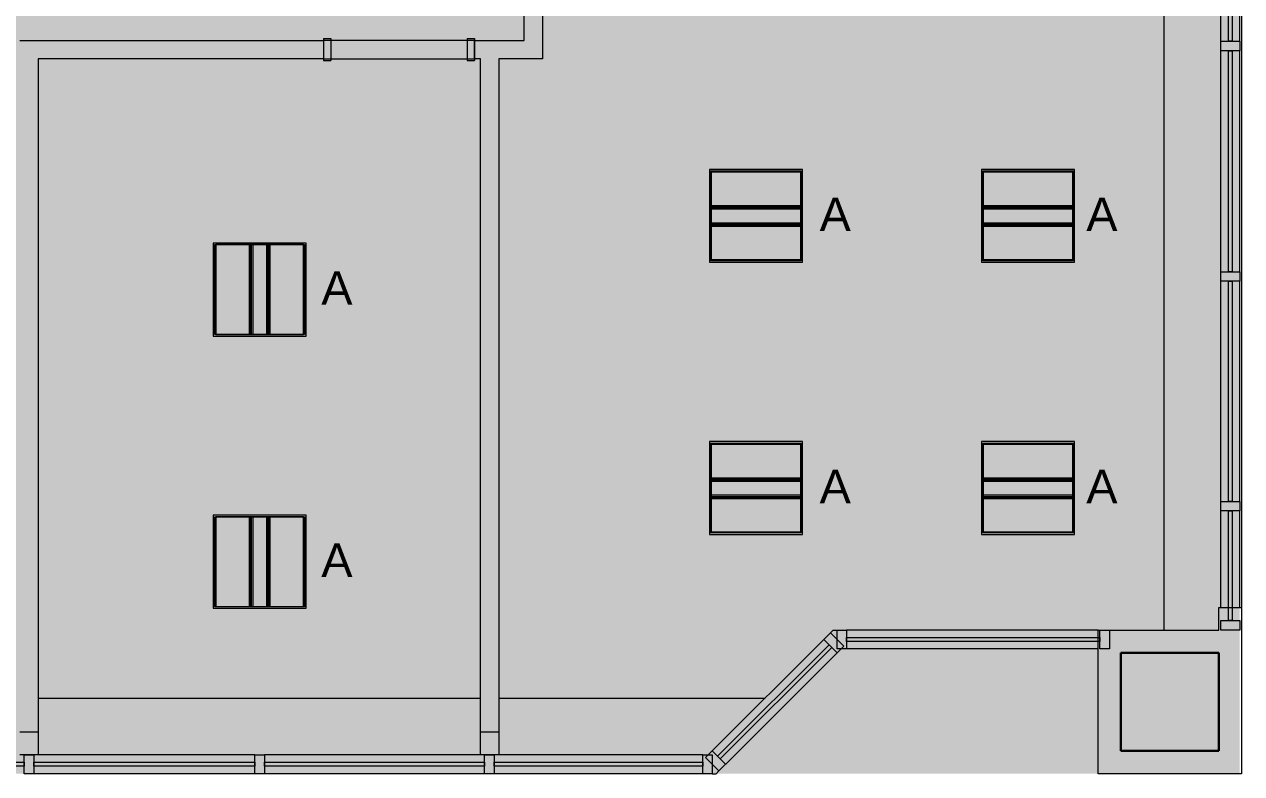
# Model space of a CAD drawing. Header units: inches. Extents: x -1196 to 1003, y -7097 to -4899.
# Drawn here: x 680.9 to 1002.9, y -7097.3 to -6899 of the extents above; entities that cross this region are included whole.
import ezdxf

# ---------------------------------------------------------------- set-up
doc = ezdxf.new("R2010")
doc.units = ezdxf.units.IN
doc.header["$MEASUREMENT"] = 0
for name, color, linetype, lineweight in [('A-CLNG', 13, 'Continuous', 13), ('A-DETL-GENF', 92, 'Continuous', 9), ('A-DOOR', 31, 'Continuous', 13), ('A-DOOR-FRAM', 31, 'Continuous', 20), ('A-FLOR', 192, 'Continuous', 13), ('A-GLAZ-CURT', 52, 'Continuous', 9), ('A-GLAZ-CWMG', 51, 'Continuous', 9), ('A-WALL', 113, 'Continuous', 9), ('E-LITE-EQPM', 33, 'Continuous', 9), ('E-LITE-EQPM-IDEN', 33, 'Continuous', 9), ('I-WALL', 2, 'Continuous', 9), ('S-COLS', 52, 'Continuous', 9)]:
    doc.layers.add(name, color=color, linetype=linetype, lineweight=lineweight)
doc.styles.add('Arial', font='arial.ttf', dxfattribs={"height": 8.851796})

# ---------------------------------------------------------------- blocks, each defined once
blk = doc.blocks.new('System Panel - Glazed-5276076-FIRST FLOOR RCP')
at = {"layer": 'A-GLAZ-CURT', "lineweight": 13}
for p, q in [((-33.52, -0.5), (-33.52, 0.5)), ((-33.52, 0.5), (33.52, 0.5)), ((33.52, 0.5), (33.52, -0.5)), ((33.52, -0.5), (-33.52, -0.5))]:
    blk.add_line(p, q, dxfattribs=at)
blk = doc.blocks.new('System Panel - Glazed-5269469-FIRST FLOOR RCP')
at = {"layer": 'A-GLAZ-CURT', "lineweight": 13}
for p, q in [((-20.83, -0.5), (-20.83, 0.5)), ((-20.83, 0.5), (20.83, 0.5)), ((20.83, 0.5), (20.83, -0.5)), ((20.83, -0.5), (-20.83, -0.5))]:
    blk.add_line(p, q, dxfattribs=at)
blk = doc.blocks.new('System Panel - Glazed-5274680-FIRST FLOOR RCP')
at = {"layer": 'A-GLAZ-CURT', "lineweight": 13}
for p, q in [((-27.625, -0.5), (-27.625, 0.5)), ((-27.625, 0.5), (27.625, 0.5)), ((27.625, 0.5), (27.625, -0.5)), ((27.625, -0.5), (-27.625, -0.5))]:
    blk.add_line(p, q, dxfattribs=at)
blk = doc.blocks.new('System Panel - Glazed-5273675-FIRST FLOOR RCP')
at = {"layer": 'A-GLAZ-CURT', "lineweight": 13}
for p, q in [((-14.5, -0.5), (-14.5, 0.5)), ((-14.5, 0.5), (14.5, 0.5)), ((14.5, 0.5), (14.5, -0.5)), ((14.5, -0.5), (-14.5, -0.5))]:
    blk.add_line(p, q, dxfattribs=at)
blk = doc.blocks.new('Rectangular Mullion - 2_5_ x 5_ rectangular-5269406-FIRST FLOOR RCP')
at = {"layer": 'A-GLAZ-CWMG', "lineweight": 20}
for p, q in [((-2.5, 2.5), (0, 2.5)), ((-2.5, -2.5), (-2.5, 2.5)), ((0, 2.5), (0, -2.5)), ((0, -2.5), (-2.5, -2.5))]:
    blk.add_line(p, q, dxfattribs=at)
blk = doc.blocks.new('Rectangular Mullion - 2_5_ x 5_ rectangular-4881012-FIRST FLOOR RCP')
at = {"layer": 'A-GLAZ-CWMG'}
for p, q in [((-91.56, -4901.78), (-62.1, -4931.24)), ((-95.1, -4905.31), (-65.63, -4934.78))]:
    blk.add_line(p, q, dxfattribs=at)
blk = doc.blocks.new('Rectangular Mullion - 2_5_ x 5_ rectangular-5269405-FIRST FLOOR RCP')
at = {"layer": 'A-GLAZ-CWMG', "lineweight": 20}
for p, q in [((0, 2.5), (-2.5, 2.5)), ((-2.5, 2.5), (-2.5, -2.5)), ((0, -2.5), (0, 2.5)), ((-2.5, -2.5), (0, -2.5))]:
    blk.add_line(p, q, dxfattribs=at)
blk = doc.blocks.new('Rectangular Mullion - 2_5_ x 5_ rectangular-5276074-FIRST FLOOR RCP')
at = {"layer": 'A-GLAZ-CWMG'}
for p, q in [((964.94, -7059.28), (898.4, -7059.28)), ((964.94, -7064.28), (898.4, -7064.28))]:
    blk.add_line(p, q, dxfattribs=at)
blk = doc.blocks.new('Concrete-Rectangular-Column - 26 x26-4883016-FIRST FLOOR RCP')
at = {"layer": 'S-COLS', "lineweight": 30}
for p, q in [((-13, 13), (13, 13)), ((-13, -13), (-13, 13)), ((13, 13), (13, -13)), ((13, -13), (-13, -13))]:
    blk.add_line(p, q, dxfattribs=at)
blk = doc.blocks.new('Rectangular Mullion - 2_5_ x 5_ rectangular-V32-FIRST FLOOR RCP')
at = {"layer": 'A-GLAZ-CWMG'}
for p, q in [((439.92, -5859.78), (381.67, -5859.78)), ((439.92, -5864.78), (381.67, -5864.78))]:
    blk.add_line(p, q, dxfattribs=at)
blk = doc.blocks.new('System Panel - Glazed-5271095-FIRST FLOOR RCP')
at = {"layer": 'A-GLAZ-CURT', "lineweight": 13}
for p, q in [((-29.125, -0.5), (-29.125, 0.5)), ((-29.125, 0.5), (29.125, 0.5)), ((29.125, 0.5), (29.125, -0.5)), ((29.125, -0.5), (-29.125, -0.5))]:
    blk.add_line(p, q, dxfattribs=at)
blk = doc.blocks.new('Rectangular Mullion - 2_5_ x 5_ rectangular-V21-FIRST FLOOR RCP')
at = {"layer": 'A-GLAZ-CWMG'}
for p, q in [((37.44, -5031.53), (37.44, -4973.03)), ((42.44, -5031.53), (42.44, -4973.03))]:
    blk.add_line(p, q, dxfattribs=at)
blk = doc.blocks.new('System Panel - Glazed-5271094-FIRST FLOOR RCP')
at = {"layer": 'A-GLAZ-CURT', "lineweight": 13}
for p, q in [((-29.25, -0.5), (-29.25, 0.5)), ((-29.25, 0.5), (29.25, 0.5)), ((29.25, 0.5), (29.25, -0.5)), ((29.25, -0.5), (-29.25, -0.5))]:
    blk.add_line(p, q, dxfattribs=at)
blk = doc.blocks.new('Rectangular Mullion - 2_5_ x 5_ rectangular-4899152-FIRST FLOOR RCP')
at = {"layer": 'A-GLAZ-CWMG'}
for p, q in [((997.44, -7053.28), (997.44, -7027.78)), ((1002.44, -7053.28), (1002.44, -7027.78))]:
    blk.add_line(p, q, dxfattribs=at)
blk = doc.blocks.new('Rectangular Mullion - 2_5_ x 5_ rectangular-4899170-FIRST FLOOR RCP')
at = {"layer": 'A-GLAZ-CWMG'}
for p, q in [((860.4, -7092.28), (806.45, -7092.28)), ((860.4, -7097.28), (805.15, -7097.28))]:
    blk.add_line(p, q, dxfattribs=at)
blk = doc.blocks.new('Rectangular Mullion - 2_5_ x 5_ rectangular-V44-FIRST FLOOR RCP')
at = {"layer": 'A-GLAZ-CWMG'}
for p, q in [((801.57, -7092.28), (744.4, -7092.28)), ((802.65, -7097.28), (744.4, -7097.28))]:
    blk.add_line(p, q, dxfattribs=at)
blk = doc.blocks.new('Rectangular Mullion - 2_5_ x 5_ rectangular-V45-FIRST FLOOR RCP')
at = {"layer": 'A-GLAZ-CWMG'}
for p, q in [((741.9, -7092.28), (684.59, -7092.28)), ((741.9, -7097.28), (683.4, -7097.28))]:
    blk.add_line(p, q, dxfattribs=at)
blk = doc.blocks.new('Rectangular Mullion - 2_5_ x 5_ rectangular-5269403-FIRST FLOOR RCP')
at = {"layer": 'A-GLAZ-CWMG', "lineweight": 20}
for p, q in [((1.25, 2.5), (-1.25, 2.5)), ((-1.25, 2.5), (-1.25, -2.5)), ((1.25, -2.5), (1.25, 2.5)), ((-1.25, -2.5), (1.25, -2.5))]:
    blk.add_line(p, q, dxfattribs=at)
blk = doc.blocks.new('Single Flush - OTJ_SOLIDFLUSH_ALUM_D2-5395510-FIRST FLOOR RCP')
at = {"layer": 'A-DOOR-FRAM'}
for p, q in [((-20, 2.875), (-20, -2.875)), ((-20, 2.875), (-18, 2.875)), ((-18, 2.875), (-18, -2.875)), ((18.000004, 2.875), (18.000004, -2.875)), ((18.000004, 2.875), (20.000004, 2.875)), ((20.000004, 2.875), (20.000004, -2.875)), ((-20, -2.875), (-18, -2.875)), ((18.000004, -2.875), (20.000004, -2.875))]:
    blk.add_line(p, q, dxfattribs=at)
blk = doc.blocks.new('L-Recessed-Axis-Plano - 2 X 2-4550865-FIRST FLOOR RCP')
at = {"layer": 'E-LITE-EQPM'}
for p, q in [((11.91, 11.87), (-11.91, 11.87)), ((-11.91, 11.87), (-11.91, -11.88)), ((-11.88, -11.56), (-11.88, 11.56)), ((-11.88, 11.56), (11.87, 11.56)), ((11.87, 11.56), (11.87, -11.56)), ((11.91, -11.88), (11.91, 11.87)), ((-11.88, 2.74), (11.87, 2.74)), ((11.87, 2.51), (-11.88, 2.51)), ((-11.88, 2.3), (11.87, 2.3)), ((-11.88, 2.2), (11.87, 2.2)), ((-11.88, 1.83), (11.87, 1.83)), ((-11.88, -1.83), (11.87, -1.83)), ((-11.88, -2.2), (11.87, -2.2)), ((-11.88, -2.3), (11.87, -2.3)), ((-11.88, -2.51), (11.87, -2.51)), ((-11.88, -2.74), (11.87, -2.74)), ((-11.91, -11.88), (11.91, -11.88)), ((11.87, -11.56), (-11.88, -11.56))]:
    blk.add_line(p, q, dxfattribs=at)

msp = doc.modelspace()

# ---------------------------------------------------------------- hatches: boundary and pattern name
at = {"layer": 'A-DETL-GENF'}
h = msp.add_hatch(color=253, dxfattribs=at)
h.paths.add_polyline_path([(-96.31, -7097.28), (1002.44, -7097.28), (1002.44, -5859.78), (322.42, -5859.78), (322.44, -6330.92), (683.59, -6330.92), (683.59, -6624.92), (559.5, -6624.92), (559.5, -6380.94), (274.94, -6380.94), (274.94, -6852.28), (-475.06, -6852.28), (-475.06, -7097.28), (-115.06, -7097.28)], flags=0)
h.paths.add_polyline_path([(607.07, -6718.44), (607.07, -6718.44), (607.07, -6718.11)], flags=0)
h.paths.add_polyline_path([(703.07, -6718.44), (703.07, -6718.44), (703.07, -6718.11)], flags=0)
h.paths.add_polyline_path([(415.07, -6718.44), (415.07, -6718.44), (415.07, -6718.11)], flags=0)
h.paths.add_polyline_path([(511.07, -6718.44), (511.07, -6718.44), (511.07, -6718.11)], flags=0)
h.paths.add_polyline_path([(319.07, -6718.44), (319.07, -6718.44), (319.07, -6718.11)], flags=0)
h.paths.add_polyline_path([(481.7, -6462.6), (481.7, -6462.6), (481.7, -6461.7)], flags=0)
h.paths.add_polyline_path([(-1005.67, -6377.88), (-1002.51, -6377.88), (-1002.51, -6251.58), (-715.06, -6251.58), (-715.06, -5622.4), (-875.59, -5622.4), (-875.59, -5364.35), (-276.76, -5364.35), (-276.76, -5627.86), (-149.01, -5627.86), (-149.01, -5748.71), (-83.94, -5813.77), (-83.92, -5862.8), (39.67, -5862.8), (154.2, -5748.27), (42.44, -5636.51), (42.44, -4899.28), (-1195.06, -4899.28), (-1195.06, -6377.88), (-1157.23, -6377.88)], flags=0)
h.paths.add_polyline_path([(703.45, -6310.98), (703.45, -6310.98), (703.45, -6310.76)], flags=0)
h.paths.add_polyline_path([(703.48, -6140.42), (703.48, -6140.42), (703.48, -6139.81)], flags=0)
h.paths.add_polyline_path([(-249.39, -5477.1), (-249.39, -5477.1), (-249.39, -5476.71)], flags=0)

# ---------------------------------------------------------------- linework, layer by layer
at = {"layer": 'A-CLNG'}
for p, q in [((982.44, -7059.28), (982.44, -6845.21)), ((886.76, -6937.44), (862.14, -6937.44)), ((862.14, -6937.44), (862.14, -6962)), ((886.76, -6962), (886.76, -6937.44)), ((958.76, -6937.44), (934.14, -6937.44)), ((934.14, -6937.44), (934.14, -6962)), ((958.76, -6962), (958.76, -6937.44)), ((755.43, -6956.9), (730.87, -6956.9)), ((730.87, -6956.9), (730.87, -6981.53)), ((755.43, -6981.53), (755.43, -6956.9)), ((862.14, -6962), (886.76, -6962)), ((934.14, -6962), (958.76, -6962)), ((730.87, -6981.53), (755.43, -6981.53)), ((886.76, -7009.44), (862.14, -7009.44)), ((862.14, -7009.44), (862.14, -7034)), ((886.76, -7034), (886.76, -7009.44)), ((958.76, -7009.44), (934.14, -7009.44)), ((934.14, -7009.44), (934.14, -7034)), ((958.76, -7034), (958.76, -7009.44)), ((755.43, -7028.9), (730.87, -7028.9)), ((730.87, -7028.9), (730.87, -7053.53)), ((755.43, -7053.53), (755.43, -7028.9)), ((862.14, -7034), (886.76, -7034)), ((934.14, -7034), (958.76, -7034)), ((730.87, -7053.53), (755.43, -7053.53)), ((684.59, -7077.28), (801.57, -7077.28)), ((806.45, -7077.28), (876.87, -7077.28))]:
    msp.add_line(p, q, dxfattribs=at)
at = {"layer": 'A-FLOR'}
msp.add_line((1002.94, -5897.28), (1002.94, -7053.28), dxfattribs=at)
at = {"layer": 'A-WALL', "lineweight": 13}
for p, q in [((813.09, -6903.28), (813.09, -6886.78)), ((817.96, -6886.78), (817.96, -6908.15)), ((679.72, -6903.28), (760.01, -6903.28)), ((760.01, -6903.28), (760.01, -6908.15)), ((800.01, -6903.28), (813.09, -6903.28)), ((800.01, -6908.15), (800.01, -6903.28)), ((760.01, -6908.15), (684.59, -6908.15)), ((684.59, -6908.15), (684.59, -7092.28)), ((801.57, -6908.15), (800.01, -6908.15)), ((801.57, -7092.28), (801.57, -6908.15)), ((817.96, -6908.15), (806.45, -6908.15)), ((806.45, -6908.15), (806.45, -7092.28)), ((996.94, -7059.28), (996.94, -7053.28)), ((996.94, -7053.28), (1002.94, -7053.28)), ((1002.94, -7053.28), (1002.94, -7097.28)), ((964.94, -7097.28), (964.94, -7059.28)), ((964.94, -7059.28), (996.94, -7059.28)), ((684.59, -7086.28), (679.72, -7086.28)), ((806.45, -7086.28), (801.57, -7086.28)), ((684.59, -7092.28), (679.72, -7092.28)), ((806.45, -7092.28), (801.57, -7092.28)), ((1002.94, -7097.28), (964.94, -7097.28))]:
    msp.add_line(p, q, dxfattribs=at)
at = {"layer": 'A-WALL'}
for p, q in [((800.01, -6903.28), (760.01, -6903.28)), ((760.01, -6908.15), (800.01, -6908.15))]:
    msp.add_line(p, q, dxfattribs=at)
at = {"layer": 'I-WALL'}
for p, q in [((894.87, -7059.28), (894.14, -7060.01)), ((894.87, -7059.28), (895.9, -7059.28)), ((862.9, -7097.28), (863.94, -7097.28)), ((864.67, -7096.54), (863.94, -7097.28))]:
    msp.add_line(p, q, dxfattribs=at)

# ---------------------------------------------------------------- block references
at = {"layer": 'A-DOOR'}
msp.add_blockref('Single Flush - OTJ_SOLIDFLUSH_ALUM_D2-5395510-FIRST FLOOR RCP', (780.01, -6905.71), dxfattribs=at)
at = {"layer": 'A-GLAZ-CURT'}
for name, p, rotation in [('System Panel - Glazed-5271095-FIRST FLOOR RCP', (999.94, -6874.4), 89.99999999999991), ('System Panel - Glazed-5271094-FIRST FLOOR RCP', (999.94, -6935.28), 89.99999999999991), ('System Panel - Glazed-5271095-FIRST FLOOR RCP', (999.94, -6996.15), 89.99999999999991), ('System Panel - Glazed-5273675-FIRST FLOOR RCP', (999.94, -7042.28), 89.99999999999991), ('System Panel - Glazed-5276076-FIRST FLOOR RCP', (931.92, -7061.78), 180), ('System Panel - Glazed-5269469-FIRST FLOOR RCP', (879.4, -7078.28), 225.0000000000001), ('System Panel - Glazed-5271094-FIRST FLOOR RCP', (651.65, -7094.78), 180), ('System Panel - Glazed-5271094-FIRST FLOOR RCP', (712.65, -7094.78), 180), ('System Panel - Glazed-5271095-FIRST FLOOR RCP', (773.53, -7094.78), 180), ('System Panel - Glazed-5274680-FIRST FLOOR RCP', (832.78, -7094.78), 180)]:
    msp.add_blockref(name, p, dxfattribs=dict(at, rotation=rotation))
at = {"layer": 'A-GLAZ-CWMG'}
for name, p, rotation in [('Rectangular Mullion - 2_5_ x 5_ rectangular-V32-FIRST FLOOR RCP', (6862.22, -6463.61), 270.0000000000005), ('Rectangular Mullion - 2_5_ x 5_ rectangular-V32-FIRST FLOOR RCP', (6862.22, -6585.36), 270.0000000000005), ('Rectangular Mullion - 2_5_ x 5_ rectangular-5269406-FIRST FLOOR RCP', (999.94, -7059.28), 269.9999999999999), ('Rectangular Mullion - 2_5_ x 5_ rectangular-4881012-FIRST FLOOR RCP', (5797.68, -7156.87), 270.0000000000004), ('Rectangular Mullion - 2_5_ x 5_ rectangular-5269406-FIRST FLOOR RCP', (895.9, -7061.78), 45.00000000000016)]:
    msp.add_blockref(name, p, dxfattribs=dict(at, rotation=rotation))
at = {"layer": 'A-GLAZ-CWMG', "extrusion": (0, 0, -1)}
for name, p, rotation in [('Rectangular Mullion - 2_5_ x 5_ rectangular-5269403-FIRST FLOOR RCP', (-999.94, -6904.78), 90.0000000000001), ('Rectangular Mullion - 2_5_ x 5_ rectangular-5269403-FIRST FLOOR RCP', (-999.94, -6965.78), 90.0000000000001), ('Rectangular Mullion - 2_5_ x 5_ rectangular-5269403-FIRST FLOOR RCP', (-999.94, -7026.53), 90.0000000000001), ('Rectangular Mullion - 2_5_ x 5_ rectangular-5269405-FIRST FLOOR RCP', (-862.9, -7094.78), 314.9999999999998)]:
    msp.add_blockref(name, p, dxfattribs=dict(at, rotation=rotation))
at = {"layer": 'A-GLAZ-CWMG'}
for name, p in [('Rectangular Mullion - 2_5_ x 5_ rectangular-V21-FIRST FLOOR RCP', (960, -1933)), ('Rectangular Mullion - 2_5_ x 5_ rectangular-4899152-FIRST FLOOR RCP', (0, 0)), ('Rectangular Mullion - 2_5_ x 5_ rectangular-5276074-FIRST FLOOR RCP', (0, 0)), ('Rectangular Mullion - 2_5_ x 5_ rectangular-5269406-FIRST FLOOR RCP', (967.94, -7061.78)), ('Rectangular Mullion - 2_5_ x 5_ rectangular-V45-FIRST FLOOR RCP', (0, 0)), ('Rectangular Mullion - 2_5_ x 5_ rectangular-V44-FIRST FLOOR RCP', (0, 0)), ('Rectangular Mullion - 2_5_ x 5_ rectangular-4899170-FIRST FLOOR RCP', (0, 0)), ('Rectangular Mullion - 2_5_ x 5_ rectangular-5269406-FIRST FLOOR RCP', (862.9, -7094.78))]:
    msp.add_blockref(name, p, dxfattribs=at)
at = {"layer": 'A-GLAZ-CWMG', "extrusion": (0, 0, -1)}
for name, p in [('Rectangular Mullion - 2_5_ x 5_ rectangular-5269405-FIRST FLOOR RCP', (-895.9, -7061.78)), ('Rectangular Mullion - 2_5_ x 5_ rectangular-5269403-FIRST FLOOR RCP', (-682.15, -7094.78)), ('Rectangular Mullion - 2_5_ x 5_ rectangular-5269403-FIRST FLOOR RCP', (-743.15, -7094.78)), ('Rectangular Mullion - 2_5_ x 5_ rectangular-5269403-FIRST FLOOR RCP', (-803.9, -7094.78))]:
    msp.add_blockref(name, p, dxfattribs=at)
at = {"layer": 'E-LITE-EQPM', "extrusion": (0, 0, -1)}
for p, rotation in [((-874.45, -6949.72), 180), ((-946.45, -6949.72), 180), ((-743.15, -6969.21), 269.9999999999995), ((-874.45, -7021.72), 180), ((-946.45, -7021.72), 180), ((-743.15, -7041.21), 269.9999999999995)]:
    msp.add_blockref('L-Recessed-Axis-Plano - 2 X 2-4550865-FIRST FLOOR RCP', p, dxfattribs=dict(at, rotation=rotation))
at = {"layer": 'S-COLS'}
msp.add_blockref('Concrete-Rectangular-Column - 26 x26-4883016-FIRST FLOOR RCP', (983.94, -7078.28), dxfattribs=at)

# ---------------------------------------------------------------- texts
at = {"layer": 'E-LITE-EQPM-IDEN', "char_height": 8.85, "width": 9.828, "attachment_point": 2, "line_spacing_factor": 0.938532, "style": 'Arial'}
for insert in [(895.42, -6944.87), (965.97, -6944.87), (763.59, -6964.36), (895.42, -7016.87), (965.97, -7016.87), (763.59, -7036.36)]:
    msp.add_mtext('A', dxfattribs=dict(at, insert=insert))

doc.saveas('drawing.dxf')
